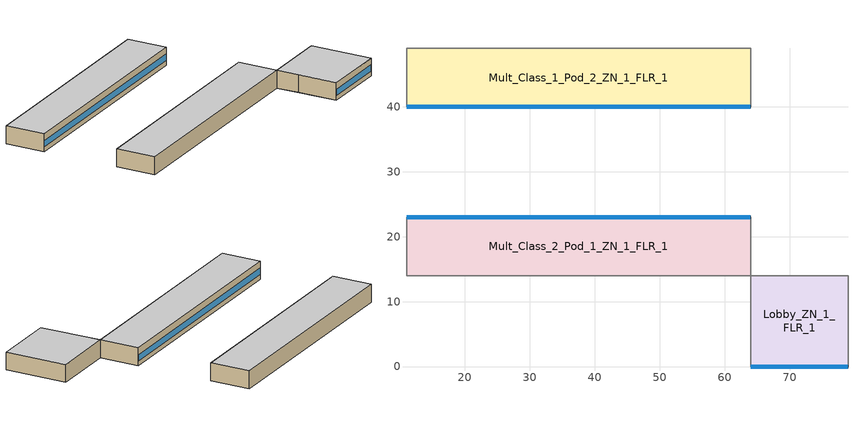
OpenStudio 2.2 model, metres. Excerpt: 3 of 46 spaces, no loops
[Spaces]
Mult_Class_2_Pod_1_ZN_1_FLR_1
 floor ground: 64,23 64,14 11,14 11,23 z0
 wall outside: 64,23 11,23 z0:4
 wall to Corner_Class_2_Pod_1_ZN_1_FLR_1: 11,23 11,14 z0:4
 wall to Main_Corridor_ZN_1_FLR_1: 64,14 64,23 z0:4
 wall to Corridor_Pod_1_ZN_1_FLR_1: 11,14 64,14 z0:4
 window: 63.95,23 11.05,23 z1.1:2.5
 ceiling to Mult_Class_2_Pod_1_ZN_1_FLR_2: 64,14 64,23 11,23 11,14 z4
Lobby_ZN_1_FLR_1
 floor ground: 79,14 79,0 64,0 64,14 z0
 wall outside: 64,0 79,0 z0:4
 wall to Offices_ZN_1_FLR_1: 79,0 79,14 z0:4
 wall to Corridor_Pod_1_ZN_1_FLR_1: 64,14 64,9 z0:4
 wall to Mult_Class_1_Pod_1_ZN_1_FLR_1: 64,9 64,0 z0:4
 wall to Main_Corridor_ZN_1_FLR_1: 79,14 64,14 z0:4
 window: 64.05,0 78.95,0 z1.1:2.51
 ceiling to Lobby_ZN_1_FLR_2: 79,0 79,14 64,14 64,0 z4
Mult_Class_1_Pod_2_ZN_1_FLR_1
 floor ground: 64,49 64,40 11,40 11,49 z0
 wall outside: 11,40 64,40 z0:4
 wall to Corner_Class_1_Pod_2_ZN_1_FLR_1: 11,49 11,40 z0:4
 wall to Main_Corridor_ZN_1_FLR_1: 64,40 64,49 z0:4
 wall to Corridor_Pod_2_ZN_1_FLR_1: 64,49 11,49 z0:4
 window: 11.05,40 63.95,40 z1.1:2.5
 ceiling to Mult_Class_1_Pod_2_ZN_1_FLR_2: 64,40 64,49 11,49 11,40 z4
[Schedule:Day]
NECB-B-Occupancy Default|Wkdy Day: 1, 0, 0.3, 2, 0, 0.1, 9, 0, 0, 10, 0, 0.1, 11, 0, 0.2, 12, 0, 0.5, 13, 0, 0.9, 14, 0, 0.8, 15, 0, 0.5, 17, 0, 0.2, 18, 0, 0.3, 19, 0, 0.6, 22, 0, 0.9, 23, 0, 0.6, 24, 0, 0.4
NECB-B-Occupancy Sat Day: 1, 0, 0.5, 2, 0, 0.3, 9, 0, 0, 10, 0, 0.1, 11, 0, 0.2, 12, 0, 0.5, 13, 0, 0.9, 14, 0, 0.8, 15, 0, 0.5, 17, 0, 0.2, 18, 0, 0.3, 19, 0, 0.6, 22, 0, 0.9, 24, 0, 0.6
NECB-B-Occupancy Sun|Hol Day: 1, 0, 0.1, 2, 0, 0.3, 10, 0, 0, 11, 0, 0.1, 12, 0, 0.4, 14, 0, 0.5, 15, 0, 0.4, 18, 0, 0.2, 19, 0, 0.5, 21, 0, 0.7, 22, 0, 0.5, 23, 0, 0.3, 24, 0, 0.1
NECB-B-Lighting Default|Wkdy Day; NECB-B-Lighting Sat Day; NECB-B-Electric-Equipment Default|Wkdy Day; NECB-B-Electric-Equipment Sat Day: 1, 0, 0.9, 2, 0, 0.5, 9, 0, 0.1, 10, 0, 0.5, 11, 0, 0.7, 24, 0, 0.9
NECB-B-Lighting Sun|Hol Day; NECB-B-Electric-Equipment Sun|Hol Day: 2, 0, 0.5, 10, 0, 0.1, 11, 0, 0.5, 23, 0, 0.9, 24, 0, 0.5
NECB-B-Thermostat Setpoint-Heating Default|Wkdy Day; NECB-B-Thermostat Setpoint-Heating Sat Day: 2, 0, 22, 8, 0, 18, 9, 0, 20, 24, 0, 22
NECB-B-Thermostat Setpoint-Heating Sun|Hol Day: 1, 0, 18, 2, 0, 22, 9, 0, 18, 10, 0, 20, 23, 0, 22, 24, 0, 18
NECB-B-Thermostat Setpoint-Cooling Default|Wkdy Day; NECB-B-Thermostat Setpoint-Cooling Sat Day: 1, 0, 24, 8, 0, 35, 24, 0, 24
NECB-B-Thermostat Setpoint-Cooling Sun|Hol Day: 9, 0, 35, 23, 0, 24, 24, 0, 35
